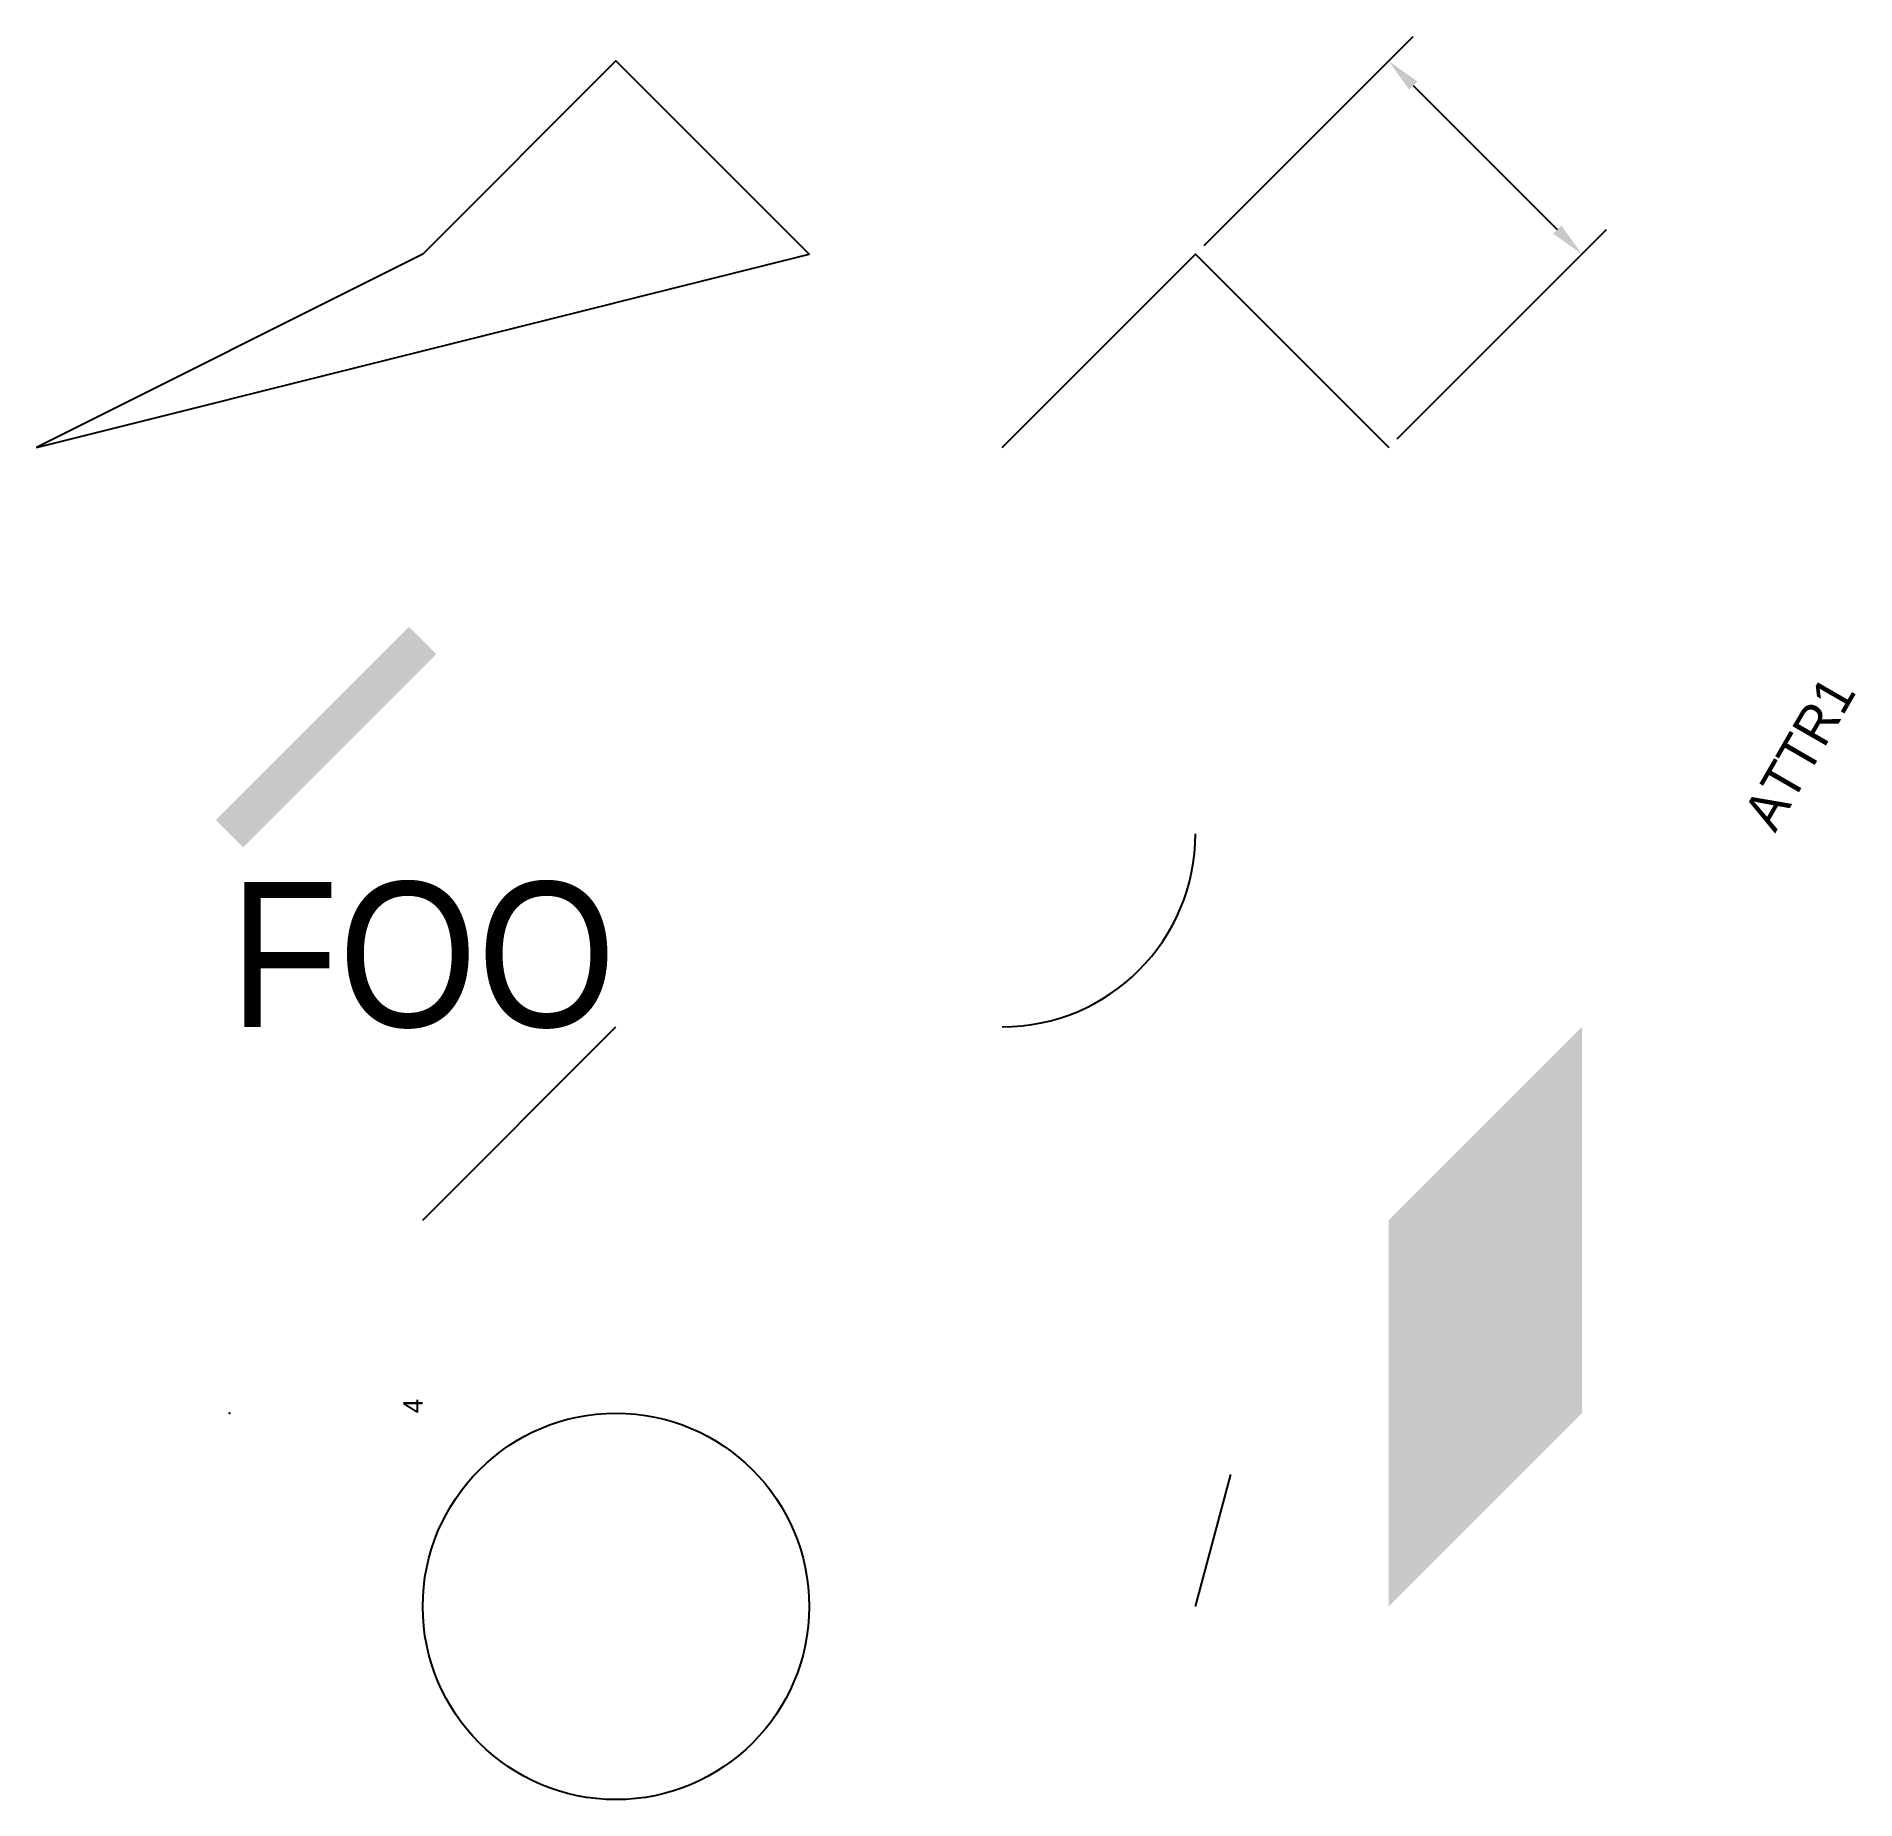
# Model space of a CAD drawing. Header units: inches. Extents: x 0 to 9.42, y 0 to 9.13.
import ezdxf
from ezdxf.enums import TextEntityAlignment as Align

# ---------------------------------------------------------------- set-up
doc = ezdxf.new("R2010")
doc.units = ezdxf.units.IN
doc.header["$MEASUREMENT"] = 0
doc.dimstyles.get("Standard").update_dxf_attribs({"dimtxt": 0.18, "dimasz": 0.18, "dimexe": 0.18, "dimexo": 0.0625, "dimgap": 0.09, "dimtad": 0, "dimtih": 1, "dimtoh": 1, "dimdec": 4, "dimzin": 0, "dimdsep": 46, "dimtxsty": 'Standard', "dimcen": 0.09, "dimadec": 0, "dimazin": 0, "dimtfac": 1, "dimtdec": 4, "dimtofl": 0, "dimtmove": 0, "dimatfit": 3, "dimfxl": 1, "dimtolj": 1, "dimtzin": 0, "dimarcsym": 0})

# ---------------------------------------------------------------- blocks, each defined once
blk = doc.blocks.new('BLOCK1')
blk.add_line((0, 0), (1, 1, 1))
blk = doc.blocks.new('BLOCK2')
blk.add_attdef('ATTR2', (0, 0), '', height=0.2, rotation=60)
blk = doc.blocks.new('*D3')
at = {"color": 0, "lineweight": -2}
for p, q in [((6.0442, 8.0442), (7.1273, 9.1273)), ((7.1273, 8.8727), (7.8727, 8.1273)), ((7.0442, 7.0442), (8.1273, 8.1273))]:
    blk.add_line(p, q, dxfattribs=at)
at = {"color": 0}
for points in [[(7.1485, 8.8939), (7.1061, 8.8515), (7, 9)], [(7.8939, 8.1485), (7.8515, 8.1061), (8, 8)]]:
    blk.add_solid(points, dxfattribs=at)
at = {"layer": 'Defpoints', "color": 0}
for p in [(6, 8, 2), (8, 8), (7, 7, 2)]:
    blk.add_point(p, dxfattribs=at)

msp = doc.modelspace()

# ---------------------------------------------------------------- linework, layer by layer
msp.add_line((2, 3, 4), (3, 4, 5))
at = {"elevation": 2}
msp.add_lwpolyline([(5, 7), (6, 8), (7, 7)], dxfattribs=at)
msp.add_circle((3, 1, 2), 1)
msp.add_arc((5, 5, 5), 1, 270, 0)
msp.add_point((1, 2, 3))
msp.add_solid([(7, 1, 2), (8, 2, 2), (7, 3, 2), (8, 4, 2)])
msp.add_trace([(0.92929, 5.07071, 2), (1.07071, 4.92929, 2), (1.92929, 6.07071, 2), (2.07071, 5.92929, 2)])
msp.add_3dface([(0, 7, 1), (4, 8, 2), (3, 9, 3), (2, 8, 4)])

# ---------------------------------------------------------------- block references
at = {"xscale": 0.5, "yscale": 0.5, "zscale": 0.5, "rotation": 30}
msp.add_blockref('BLOCK2', (2, 2, 4), dxfattribs=at).add_auto_attribs({'ATTR2': '4'})
msp.add_blockref('BLOCK1', (6, 1, 3), dxfattribs=at)

# ---------------------------------------------------------------- texts
msp.add_text('FOO', height=0.75).set_placement((1, 4, 2), (3, 4, 2), align=Align.ALIGNED)
msp.add_attdef('ATTR1', (9, 5, 2), '3', height=0.2, rotation=60)

# ---------------------------------------------------------------- dimensions: what is measured, and where the dimension line sits
dim = msp.add_aligned_dim(p1=(6, 8, 2), p2=(7, 7, 2), distance=1.41421, dimstyle='Standard')
dim.commit()
dim.dimension.update_dxf_attribs({"geometry": '*D3', "text_midpoint": (7.5, 8.5)})

doc.saveas('drawing.dxf')
